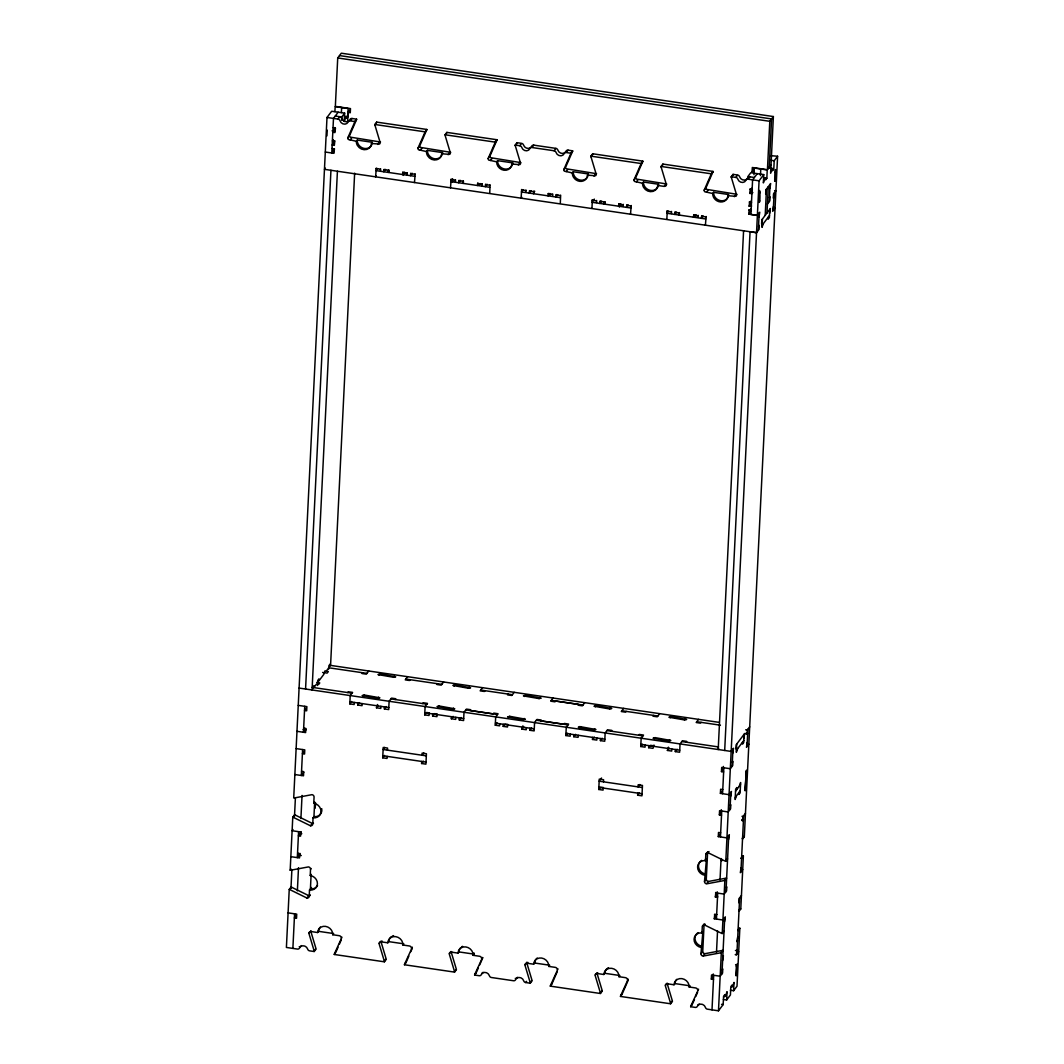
<?xml version="1.0" encoding="UTF-8"?>
<svg xmlns="http://www.w3.org/2000/svg" width="1064" height="1064" viewBox="0 0 1064 1064"><rect width="100%" height="100%" fill="white"/><g stroke="black" fill="none" stroke-linecap="round" stroke-linejoin="round"><path stroke-width="1.5" d="M334.601 129.609L334.375 128.771L333.71 130.805M744.933 789.741L745.146 790.818L746.463 770.19L744.933 789.741L745.837 788.557M758.871 202.107C761.013 205.698 759.43 174.257 758.871 202.107L759.763 200.91M774.698 181.093C777.212 183.327 775.018 154.094 774.698 181.093L775.603 179.896M310.302 895.263A2.248 2.008 37 0 1 308.746 895.649L291.642 887.256A2.248 2.008 37 0 0 291.031 887.083L289.235 889.451L286.402 947.452L297.441 949.075A2.248 2.008 37 0 0 299.543 947.984A4.482 4.03 37 0 1 307.695 949.181A2.248 2.008 37 0 0 309.664 950.857L314.213 951.522L316.008 949.154A2.248 2.008 37 0 0 315.955 948.543L310.688 930.947M289.235 889.451A2.248 2.008 37 0 1 289.86 889.637L306.951 898.029A2.248 2.008 37 0 0 309.212 896.274L309.518 890.049A7.847 7.049 37 0 0 317.431 883.891A7.847 7.049 37 0 0 310.236 875.512L310.528 869.288A2.248 2.008 37 0 0 308.48 866.907L290.805 870.192A2.248 2.008 37 0 1 290.179 870.192L292.773 817.205L294.568 814.838A2.248 2.008 37 0 1 295.18 815.011L312.284 823.403A2.248 2.008 37 0 0 313.481 823.243M292.773 817.205A2.248 2.008 37 0 1 293.385 817.391L310.488 825.784A2.248 2.008 37 0 0 312.75 824.028L313.055 817.804A7.847 7.049 37 0 0 320.969 811.646A7.847 7.049 37 0 0 313.76 803.267L314.066 797.042A2.248 2.008 37 0 0 312.005 794.662L294.342 797.947A2.248 2.008 37 0 1 293.717 797.947L326.994 117.466L331.675 111.255L344.643 113.143L344.244 121.442L345.534 117.785L346.638 116.322L346.532 118.397L347.728 116.814L348.127 108.515L335.16 106.626L334.921 111.6M326.941 135.873L327.22 130.101M290.977 888.227L291.868 870.033M294.515 815.942L295.406 797.774M292.879 948.396L294.582 913.816M298.598 831.689L297.322 857.624L299.716 854.445M302.615 749.548L301.338 775.483L303.732 772.318M304.73 706.323L303.453 732.258L305.847 729.079M305.567 689.033L330.944 170.293M769.471 168.059L772.717 168.538L770.615 173.272L773.382 116.548L341.305 53.2L337.727 57.961L335.346 106.373L350.482 108.595L350.269 112.744L348.114 112.425L347.649 121.908M297.375 890.834L298.505 867.665M300.913 818.549L302.043 795.42M333.484 152.245L333.657 148.96M333.897 144.026L334.056 140.727M334.495 131.776L334.695 127.56M290.844 856.666L299.489 857.943L299.982 853.394M301.804 833.697L300.181 833.458L298.386 835.839L300.553 836.144L301.059 831.609M325.305 152.046L333.95 153.309L334.455 148.761M333.963 142.669L332.181 145.037L334.335 145.356L334.841 140.807M332.074 130.819L333.697 131.058L332.806 132.242L334.961 132.561L335.466 128.013M337.421 171.238L312.058 689.977L313.947 685.522M341.398 112.558L341.65 107.57M341.584 120.285L341.743 117L344.643 113.143M317.484 685.482L317.724 680.508L318.921 678.912L318.828 680.987L323.802 674.39L325.092 670.719M309.518 890.049L310.422 888.852L311.127 874.329L310.236 875.512M313.055 817.804L313.947 816.607L314.665 802.083L313.76 803.267M315.197 808.161L315.476 802.602M328.723 669.017L328.882 665.705L330.079 664.122L329.973 666.197L330.572 665.399L354.644 173.179M354.232 702.439L354.139 704.514L349.817 703.876L350.216 695.577L352.61 692.398L348.287 691.773L347.689 692.558M376.297 168.139L375.592 176.837L376.31 175.879M380.619 168.777L380.513 170.852M362.159 703.597L362.053 705.671L357.73 705.033L357.837 702.958M384.21 169.296L383.811 171.77L385.607 169.389M388.533 169.934L388.134 172.408L389.038 171.211M380.885 706.336L380.779 708.411L376.457 707.786L377.454 704.514M402.937 172.049L402.538 174.509L405.504 172.967L404.333 172.129M403.336 175.4L403.442 173.326M407.259 172.674L407.153 174.749M395.223 699.527L395.821 698.742L391.499 698.104L389.105 701.282L388.706 709.582L384.383 708.943L384.476 706.868M410.864 173.206L410.465 175.68L412.247 173.299M387.136 756.371L387.03 758.446L382.708 757.807L383.226 747.433L387.549 748.072L387.442 750.147M414.481 182.529L415.186 173.844M423.805 752.833L422.009 755.214L422.102 753.139L426.425 753.764L425.919 764.151L421.597 763.513L421.703 761.438M429.125 713.412L429.031 715.487L424.709 714.862L425.108 706.562L427.502 703.384L423.179 702.745L422.581 703.543M450.484 187.809L451.189 179.124M452.439 182.117L452.599 178.792M455.512 179.75L455.405 181.824M437.051 714.582L436.945 716.657L432.622 716.019L432.729 713.944M459.103 180.282L458.704 182.755L460.499 180.375M463.425 180.907L463.026 183.38L463.478 182.795M455.778 717.322L455.671 719.397L451.349 718.759L451.455 716.684M477.829 183.021L477.43 185.495L480.383 183.58M482.152 183.66L482.045 185.735M499.708 723.759L499.601 725.834L495.279 725.209L495.691 716.897L498.072 713.731L493.749 713.106L493.151 713.891L470.115 710.513L470.714 709.715L466.391 709.09L463.997 712.255L463.598 720.554L459.276 719.929L459.369 717.854M485.756 184.192L485.357 186.652L487.139 184.285M490.078 184.817L489.733 193.036M521.759 189.458L521.054 198.157L521.772 197.212M526.082 190.097L525.975 192.172M507.621 724.916L507.515 727.005L503.206 726.366L503.299 724.291M529.686 190.629L529.287 193.103L531.069 190.722M534.008 191.254L533.596 193.728C535.684 192.784 531.548 191.374 534.766 191.307M526.348 727.67L526.241 729.744L521.919 729.106L522.916 725.848M548.399 193.369L548 195.843L550.966 194.3L549.795 193.462M552.721 194.007L552.628 196.082M534.567 722.602L534.168 730.901L529.845 730.276L529.952 728.202M556.326 194.539L555.927 197L557.722 194.632M560.648 195.164L560.302 203.384M570.277 734.107L570.171 736.182L565.849 735.557L566.261 727.244L568.642 724.079L564.332 723.44L563.734 724.238L540.685 720.86L541.283 720.075L536.961 719.437L534.567 722.616M592.329 199.806L591.983 208.039M596.651 200.444L596.558 202.519M578.191 735.264L578.098 737.339L573.775 736.714L573.868 734.639M600.256 200.976L599.857 203.45L601.652 201.069M605.017 201.655L604.179 204.075L605.07 202.892M580.186 728.747C582.633 725.036 575.744 727.151 579.401 727.856L594.098 729.997L595.92 729.492L580.292 726.672L579.401 727.856M596.917 738.017L596.811 740.092L592.502 739.453L592.595 737.379M618.982 203.716L618.583 206.19L621.549 204.634L620.379 203.809M619.381 207.068L619.474 204.993M623.304 204.355L623.198 206.429M611.255 731.207L611.853 730.409L607.531 729.784L605.15 732.95L604.738 741.249L600.415 740.624L600.522 738.549M626.896 204.887L626.497 207.347L628.292 204.966M603.182 788.038L603.075 790.113L598.753 789.488L599.258 779.114L603.581 779.739L603.474 781.814M630.513 214.21L631.218 205.512M639.836 784.514L638.041 786.881L638.147 784.806L642.47 785.445L641.964 795.819L637.642 795.194L637.748 793.106M645.17 745.093L645.063 747.167L640.741 746.529L641.153 738.23L643.547 735.064L639.225 734.426L638.626 735.224M667.221 210.792L666.875 219.011M671.544 211.43L671.451 213.505M653.988 745.066L652.99 748.325L648.668 747.686L648.774 745.611M675.148 211.949L674.749 214.423L676.544 212.042M679.47 212.587L679.071 215.061L679.51 214.463M671.81 748.99L671.716 751.078L667.394 750.439L668.392 747.167M693.874 214.702L693.475 217.176L696.494 215.5M698.197 215.327L698.09 217.402M686.147 742.193L686.746 741.395L682.423 740.757L680.042 743.936L679.63 752.235L675.308 751.596L675.414 749.521M701.788 215.859L701.389 218.333L703.184 215.952M705.405 225.196L706.11 216.497M703.317 955.698L704.82 953.716L722.483 950.418A2.248 2.008 37 0 1 723.108 950.431L721.312 952.812A2.248 2.008 37 0 0 720.7 952.799L703.025 956.097A2.248 2.008 37 0 1 700.963 953.703L702.878 931.771A7.847 7.049 37 0 0 701.628 931.678M701.269 947.479A7.847 7.049 37 0 1 694.061 939.113A7.847 7.049 37 0 1 701.987 932.955L702.28 926.731A2.248 2.008 37 0 1 704.541 924.975L705.139 924.177M706.855 883.453L708.345 881.471L726.02 878.172A2.248 2.008 37 0 1 726.646 878.186L724.85 880.566A2.248 2.008 37 0 0 724.225 880.553L706.562 883.851A2.248 2.008 37 0 1 704.501 881.458L706.416 859.526A7.847 7.049 37 0 0 705.166 859.433M704.807 875.233A7.847 7.049 37 0 1 697.598 866.867A7.847 7.049 37 0 1 705.512 860.71L705.818 854.485A2.248 2.008 37 0 1 708.079 852.73L708.983 851.533M704.129 923.978A2.248 2.008 37 0 0 704.075 924.35L702.759 951.322A2.248 2.008 37 0 0 704.82 953.716M707.666 851.732A2.248 2.008 37 0 0 707.613 852.104L706.296 879.077A2.248 2.008 37 0 0 708.345 881.471M743.576 230.782L718.2 749.535L718.799 748.737M713.492 979.412L711.324 979.106L711.537 974.957L720.168 976.22L722.562 973.041L722.762 968.892L722.163 969.69M724.518 921.796L725.316 916.849L722.921 920.014L714.276 918.751L714.782 914.202M717.801 896.886L715.341 896.965L715.846 892.417M728.534 839.656L729.332 834.708L726.938 837.887L718.293 836.623L718.506 832.474L720.661 832.779M721.525 815.144L719.357 814.838L719.57 810.688L728.202 811.952L730.596 808.773L730.795 804.623L730.197 805.421M730.649 796.431L731.447 791.483L729.053 794.662L720.408 793.385L720.621 789.235L722.775 789.554M723.64 771.919L721.472 771.6L721.685 767.45L730.316 768.727L732.71 765.548L732.91 761.398L732.311 762.196M758.978 217.162L759.776 212.228L757.382 215.393L748.737 214.13L749.242 209.581M751.596 206.097L749.136 206.177L749.628 201.628M752.82 192.504L751.916 193.701L749.761 193.382L750.253 188.833M754.27 171.969L752.102 171.65L752.315 167.5L767.437 169.721L769.804 121.309L773.382 116.548M713.252 973.959L713.119 976.725L711.324 979.106M716.178 914.295L716.072 916.37L714.276 918.751M715.341 896.965L717.136 894.585L717.269 891.818M721.286 809.691L721.153 812.457L719.357 814.838M723.4 766.452L723.267 769.219L721.472 771.6M750.665 208.983L750.532 211.749L748.737 214.13M751.064 201.03L750.918 203.796L749.136 206.177M751.689 188.235L751.543 191.001L749.761 193.382M712.002 1009.856L713.691 975.262M716.444 919.07L717.708 893.135M720.461 836.929L721.725 810.994M722.576 793.704L723.839 767.769M724.69 750.479L750.054 231.739L756.544 232.684L758.925 229.518L759.137 225.368L758.539 226.153M753.964 174.709L754.283 168.059L767.237 169.974L771.014 164.96M716.498 952.293L717.548 930.774M720.022 879.995L721.073 858.528M698.582 989.148L690.789 1006.145A2.248 2.008 37 0 0 690.669 1006.717L695.218 1007.395A2.248 2.008 37 0 0 697.332 1006.305A4.482 4.03 37 0 1 705.472 1007.502A2.248 2.008 37 0 0 707.44 1009.177L718.479 1010.8L721.312 952.812M704.541 924.975L721.645 933.367A2.248 2.008 37 0 0 722.256 933.54L724.85 880.566M708.079 852.73L725.183 861.122A2.248 2.008 37 0 0 725.794 861.295L759.071 180.814L763.753 174.602L750.798 172.687L747.899 176.544L754.389 177.488M760.441 175.666L760.773 169.016M721.964 973.839L724.717 917.647M725.981 891.699L728.734 835.506M729.997 809.571L730.848 792.281M732.112 766.346L732.963 749.056M758.326 230.303L759.177 213.013M718.479 1010.8L723.161 1004.589L723.573 996.29L724.757 994.707L724.664 996.782L725.754 995.319L727.058 991.661L726.646 999.961L723.4 999.482M763.753 174.602L763.354 182.902L764.644 179.244L765.748 177.781L765.641 179.856L766.838 178.273L767.237 169.974M736.74 744.029L736.328 752.328L737.631 748.67M762.423 219.051L762.01 227.363L763.3 223.706M736.434 795.845L735.144 799.516L735.65 789.129L736.847 787.546L736.74 789.621M765.202 215.367L766.479 189.086M766.984 213L768.274 186.705M769.219 167.341L771.586 118.929L339.509 55.581M739.028 792.414L738.921 794.489L740.118 792.906L740.624 782.532L739.334 786.19M742.606 742.06L742.512 744.135L743.696 742.552L744.108 734.253M768.288 217.096L768.181 219.171L769.378 217.588L769.791 209.275M769.219 201.628L770.07 184.338M772.717 168.538L772.61 170.612L773.807 169.03L774.206 160.731L777.598 156.235L770.815 155.677M730.383 990.238L733.615 990.717L734.027 982.418L732.724 986.075L731.926 987.139L732.019 985.065L730.822 986.647L730.423 994.96L726.646 999.961M735.224 954.647L736.301 954.807L737.099 949.859M741.781 820.464L742.871 820.623L743.071 816.474L745.465 813.308M746.01 734.014L747.101 734.173L747.3 730.024L749.694 726.845M736.315 966.125L736.102 975.861L737.126 963.997L736.315 966.125L737.206 964.928L735.583 964.689M736.9 954.009L739.653 897.817M740.916 871.881L743.669 815.689M747.048 746.516L747.899 729.226M773.262 210.486L774.113 193.196M739.214 928.22A2.248 2.008 37 0 1 739.839 928.22L737.006 986.222L733.615 990.717M738.988 911.343L740.783 908.962L743.377 855.975A2.248 2.008 37 0 0 742.752 855.975M742.526 839.097L744.321 836.716L777.598 156.235M356.347 141.273A7.847 7.036 37 0 0 357.424 145.489A7.86 7.049 37 0 0 368.995 148.295A7.847 7.036 37 0 0 371.456 143.48L372.347 142.297L357.225 140.076L356.334 141.273L348.354 139.49A2.248 2.008 37 0 1 347.795 137.921L354.698 122.121A2.248 2.008 37 0 0 354.817 121.535L356.6 119.168L352.051 118.49A2.248 2.008 37 0 0 349.936 119.58A4.495 4.03 37 0 1 341.797 118.383A2.248 2.008 37 0 0 339.828 116.708M356.6 119.168A2.248 2.008 37 0 1 356.48 119.74L349.577 135.554A2.248 2.008 37 0 0 350.149 137.11L380.526 142.031M442.371 153.761A7.86 7.049 37 0 0 442.531 152.591L427.409 150.37L426.504 151.554L418.524 149.771A2.248 2.008 37 0 1 417.966 148.215L424.868 132.415A2.248 2.008 37 0 0 424.988 131.83L426.784 129.449L376.656 122.107L374.874 124.488A2.248 2.022 37 0 0 374.927 125.087L380.194 142.682A2.248 2.008 37 0 1 379.489 144.052L371.456 143.48M426.784 129.449A2.248 2.008 37 0 1 426.664 130.034L419.761 145.835A2.248 2.008 37 0 0 420.32 147.391L450.71 152.312M512.542 164.055A7.86 7.049 37 0 0 512.702 162.872L497.58 160.664L496.689 161.848L488.709 160.066A2.248 2.008 37 0 1 488.15 158.509L495.053 142.696A2.248 2.008 37 0 0 495.159 142.124L496.954 139.743L446.84 132.388L445.045 134.769A2.248 2.022 37 0 0 445.111 135.381L450.378 152.963A2.248 2.008 37 0 1 449.673 154.346L441.627 153.775A7.847 7.036 37 0 1 439.166 158.589A7.86 7.049 37 0 1 427.582 155.783A7.847 7.036 37 0 1 426.518 151.554M496.954 139.743A2.248 2.008 37 0 1 496.835 140.315L489.932 156.129A2.248 2.008 37 0 0 490.504 157.685L520.881 162.606M588.232 175.148A7.86 7.049 37 0 0 588.392 173.977L573.27 171.756L572.366 172.94L564.386 171.158A2.248 2.008 37 0 1 563.827 169.602L570.73 153.801A2.248 2.008 37 0 0 570.849 153.216L572.645 150.835L568.083 150.17A2.248 2.022 37 0 0 566.314 150.756L565.982 151.248A4.495 4.03 37 0 1 557.829 150.064A2.248 2.008 37 0 0 555.86 148.375M572.645 150.835A2.248 2.008 37 0 1 572.525 151.421L565.622 167.221A2.248 2.008 37 0 0 566.181 168.777L596.572 173.698M658.403 185.442A7.86 7.049 37 0 0 658.563 184.258L643.441 182.037L642.55 183.234L634.57 181.452A2.248 2.008 37 0 1 634.011 179.896L640.914 164.082A2.248 2.008 37 0 0 641.033 163.51L642.816 161.13L592.701 153.775L590.906 156.155A2.248 2.022 37 0 0 590.972 156.767L596.239 174.35A2.248 2.008 37 0 1 595.534 175.733L587.488 175.161A7.847 7.036 37 0 1 581.795 181.319A7.847 7.036 37 0 1 573.456 177.169A7.847 7.036 37 0 1 572.366 172.94M642.816 161.13A2.248 2.008 37 0 1 642.696 161.701L635.793 177.515A2.248 2.008 37 0 0 636.365 179.071L666.742 183.992M341.97 937.185L334.389 953.889A2.248 2.008 37 0 0 334.269 954.475L384.397 961.816L386.192 959.435A2.248 2.008 37 0 0 386.126 958.837L380.859 941.241L379.289 943.329M336.184 951.509L338.073 947.199M339.323 944.327L341.212 940.017M712.72 193.528L713.625 192.331L728.747 194.552L727.843 195.736A7.847 7.036 37 0 1 725.382 200.551A7.86 7.049 37 0 1 717.056 200.91A7.86 7.049 37 0 1 712.72 193.515L704.74 191.746A2.248 2.008 37 0 1 704.182 190.177L711.085 174.376A2.248 2.008 37 0 0 711.204 173.791L713 171.41L662.872 164.069L661.09 166.45A2.248 2.022 37 0 0 661.143 167.048L666.41 184.644M713 171.41A2.248 2.008 37 0 1 712.88 171.996L705.977 187.796A2.248 2.008 37 0 0 706.536 189.365L736.926 194.286M412.367 947.186L404.573 964.184A2.248 2.008 37 0 0 404.453 964.755L454.567 972.11L456.363 969.73A2.248 2.008 37 0 0 456.31 969.118L451.03 951.535L449.46 953.61M406.368 961.803L408.869 956.057M410.757 951.735L412.007 948.862M482.551 957.467L474.743 974.464A2.248 2.008 37 0 0 474.624 975.05L479.186 975.715A2.248 2.008 37 0 0 481.287 974.624A4.482 4.03 37 0 1 489.44 975.821A2.248 2.008 37 0 0 491.408 977.51L513.486 980.742A2.248 2.008 37 0 0 515.588 979.665A4.482 4.03 37 0 1 523.727 980.848A2.248 2.008 37 0 0 525.696 982.538L530.258 983.203L532.053 980.822A2.248 2.008 37 0 0 531.987 980.223L526.72 962.627A2.248 2.008 37 0 1 526.773 962.255M476.539 972.084L478.428 967.774M479.678 964.902L482.817 957.72M558.002 968.865L550.434 985.57A2.248 2.008 37 0 0 550.314 986.142L600.428 993.497L602.224 991.116A2.248 2.008 37 0 0 602.171 990.504L596.904 972.922L595.335 974.996M552.123 983.615A2.248 2.008 37 0 1 552.229 983.189L557.243 971.685M628.186 979.159L620.605 995.851A2.248 2.008 37 0 0 620.485 996.436L670.613 1003.778L672.408 1001.397A2.248 2.008 37 0 0 672.342 1000.798L667.075 983.203L665.505 985.291M622.4 993.47L628.053 980.543M692.584 1003.764L694.46 999.455M695.71 996.582L697.598 992.273M338.166 112.186L333.484 118.41L331.782 152.99L334.176 149.825M326.994 117.466L338.033 119.075L339.522 117.093M333.298 127.693L335.16 128.411M348.114 112.425L349.91 110.044M333.271 139.703L332.38 140.887L334.535 141.206M350.548 120.471L352.051 118.49M332.287 148.455L334.149 149.16M354.99 121.722L356.48 119.74M347.795 137.921L349.285 135.939M325.358 168.152L324.454 169.336L756.544 232.684M350.149 139.916L351.639 137.934M374.927 125.087L376.417 123.105M377.933 144.438L379.422 142.456M377.494 168.484L375.898 170.599L414.787 176.305M425.174 132.016L426.664 130.034M417.966 148.215L419.455 146.234M420.32 150.21L421.823 148.229M445.696 134.583L446.295 133.785M441.627 153.775L442.531 152.591M448.117 154.732L449.607 152.737M452.386 179.47L450.79 181.585L489.679 187.291M495.345 142.297L496.835 140.315M488.15 158.509L489.639 156.528M490.504 160.504L491.994 158.523M496.689 161.848A7.86 7.049 37 0 0 503.884 170.213A7.86 7.049 37 0 0 511.811 164.069L519.844 164.627A2.248 2.022 37 0 0 520.549 163.258L515.282 145.662A2.248 2.022 37 0 1 515.215 145.063L517.011 142.682L521.573 143.347A2.248 2.008 37 0 1 523.541 145.037A4.495 4.03 37 0 0 531.694 146.22L532.013 145.728A2.248 2.022 37 0 1 533.796 145.143L555.86 148.375M515.282 145.662L516.772 143.68M515.215 145.063L519.777 145.728L521.267 143.746M511.811 164.069L512.702 162.872M518.288 165.013L519.777 163.031M532.293 147.125L533.796 145.143M522.956 189.818L521.36 191.932L560.249 197.638M519.777 145.728A2.248 2.008 37 0 1 521.746 147.404A4.495 4.03 37 0 0 529.899 148.601L530.231 148.095A2.248 2.022 37 0 1 532 147.524L554.078 150.756L555.568 148.774M566.593 152.152L568.083 150.17M571.036 153.402L572.525 151.421M563.827 169.602L565.33 167.62M566.194 171.597L567.684 169.615M590.972 156.767L592.462 154.785M587.488 175.161L588.392 173.977M593.978 176.105L595.468 174.124M594.324 199.101L591.943 202.28L630.819 207.985M641.206 163.683L642.696 161.701M634.011 179.896L635.501 177.914M636.365 181.891L637.855 179.909M661.143 167.048L662.633 165.066M642.563 183.234A7.847 7.036 37 0 0 643.64 187.45A7.86 7.049 37 0 0 655.211 190.257A7.847 7.036 37 0 0 657.672 185.455L658.563 184.258M657.672 185.455L664.149 186.4L665.638 184.418M668.418 211.138L666.835 213.252L705.711 218.958M313.84 687.597L316.434 684.165L318.588 684.485L319.785 682.902L316.766 682.45M328.776 667.78L326.196 671.211L328.35 671.53L327.153 673.113L322.618 672.448M306.312 708.092L304.517 710.473L306.685 710.792L306.884 706.642L298.239 705.366M711.39 173.977L712.88 171.996M704.182 190.177L705.671 188.195M706.536 192.172L708.039 190.19M727.843 195.736L735.889 196.308A2.248 2.008 37 0 0 736.594 194.938L731.327 177.342A2.248 2.022 37 0 1 731.261 176.73L733.056 174.35L737.605 175.028A2.248 2.008 37 0 1 739.573 176.704A4.495 4.03 37 0 0 747.726 177.901L748.059 177.395A2.248 2.022 37 0 1 749.827 176.81L748.338 178.792M731.327 177.342L732.817 175.361M362.625 672.741L362.026 673.539L366.349 674.164L368.743 670.998M731.261 176.73L735.822 177.409L737.312 175.427M304.198 751.317L302.402 753.698L304.57 754.017L304.77 749.867L296.125 748.604M349.817 703.876L351.599 701.495M752.102 171.65L753.897 169.282M734.333 196.694L735.822 194.712M363.356 696.175L364.247 694.991L379.888 697.824L377.76 698.29L362.132 695.59L364.247 694.991M379.183 675.174L380.087 673.978L395.715 676.81L393.587 677.276L377.959 674.576L380.087 673.978M757.289 173.645L752.594 179.869L750.905 214.449L757.382 215.393M357.73 705.033L359.526 702.652M752.421 189.153L749.96 189.232M377.76 698.29L378.651 697.106M393.587 677.276L394.491 676.092M759.297 193.462L760.188 192.265M775.124 172.448L776.028 171.251M293.691 816.992L295.18 815.011M751.41 209.901L748.95 209.98M376.457 707.786L378.252 705.405M766.279 193.236L765.681 194.034L765.881 189.884L770.669 183.54L769.871 188.488M407.632 676.691L405.238 679.869L409.56 680.508L410.159 679.71M293.012 829.548L292.108 830.731L300.753 831.995M769.432 197.478L770.017 196.68L769.817 200.83L767.437 204.009M384.383 708.943L386.166 706.562M314.931 806.126L315.529 805.328M773.914 197.345L773.315 198.13L773.515 193.981L775.909 190.815L774.605 190.629M773.475 206.336L772.664 211.284L775.058 208.105M762.21 223.214L761.611 224.012L761.811 219.862L770.376 208.491L769.578 213.438M762.117 225.275L769.485 215.5M310.488 825.784L311.978 823.802M297.827 853.075L299.689 853.794M290.179 870.192L291.084 869.009M384.716 747.394L383.12 749.508L426.332 755.852M437.517 683.726L436.918 684.511L441.241 685.149L443.635 681.971M382.708 757.807L384.503 755.427M290.153 889.238L291.642 887.256M424.709 714.862L426.504 712.481L429.377 712.893M310.528 869.288L311.127 868.503M438.248 707.161L439.153 705.977L454.78 708.81L452.652 709.276L437.025 706.562L439.153 705.977M454.089 686.147L454.98 684.963L470.607 687.796L468.479 688.262L452.852 685.429L454.98 684.963M432.622 716.019L434.418 713.638L437.304 714.064M310.914 888.254L311.513 887.469M306.951 898.029L308.44 896.048M309.518 895.875L310.116 895.077M296.164 915.585L294.369 917.966L296.537 918.285L296.736 914.136L288.091 912.872M452.652 709.276L453.543 708.079M468.479 688.262L469.384 687.078M451.349 718.759L453.144 716.378M421.597 763.513L423.392 761.132M482.524 687.677L480.13 690.855L484.453 691.48L485.051 690.696M459.276 719.929L461.071 717.548M309.119 933.035L310.236 931.545M314.213 951.522A2.248 2.008 37 0 0 314.159 950.923L308.893 933.328A2.248 2.008 37 0 1 311.154 931.572L311.38 931.279M311.154 931.572L317.631 932.529L318.535 931.333A7.847 7.049 37 0 1 320.344 927.103M314.159 950.923L315.503 949.141M508.1 694.061L507.501 694.859L511.824 695.484L514.205 692.318M317.631 932.529A7.847 7.049 37 0 1 325.544 926.372A7.847 7.049 37 0 1 332.753 934.737L333.657 933.554L318.535 931.333M495.279 725.209L497.074 722.828M508.818 717.508L509.723 716.325L525.35 719.158L523.222 719.623L507.594 716.923L509.709 716.325M524.658 696.494L525.549 695.311L541.19 698.13L539.062 698.596L523.435 695.896L525.563 695.297M503.206 726.366L504.988 723.986L507.874 724.411M334.841 953.291L335.732 952.107M334.269 954.475L335.612 952.679M523.222 719.623L524.126 718.426M539.062 698.609L539.953 697.412M521.919 729.106L523.714 726.725M553.094 698.024L550.713 701.189L555.022 701.828L555.621 701.03L578.67 704.421L578.071 705.206L582.394 705.844L584.774 702.666M529.845 730.276L531.641 727.896M384.397 961.816A2.248 2.008 37 0 0 384.33 961.204L379.063 943.622A2.248 2.008 37 0 1 381.324 941.866L382.003 940.975M381.324 941.866L387.815 942.81L388.706 941.627A7.847 7.049 37 0 1 391.406 936.639M384.33 961.204L385.673 959.422M387.815 942.81A7.847 7.049 37 0 1 395.728 936.653A7.847 7.049 37 0 1 402.937 945.031L403.828 943.835L388.706 941.627M565.849 735.557L567.644 733.176M595.228 706.842L596.119 705.658L611.76 708.491L609.632 708.957L594.005 706.243L596.119 705.658M573.775 736.714L575.571 734.333M405.025 963.585L405.916 962.388M404.453 964.755L405.796 962.973M593.805 729.971L594.696 728.774M609.632 708.957L610.523 707.76M592.502 739.453L594.284 737.073M623.664 708.371L621.27 711.537L625.592 712.175L626.191 711.377M600.415 740.624L602.211 738.243M454.567 972.11A2.248 2.008 37 0 0 454.514 971.499L449.247 953.916A2.248 2.008 37 0 1 451.508 952.147L451.734 951.854M451.508 952.147L457.986 953.105L458.877 951.908A7.847 7.049 37 0 1 460.699 947.692M454.514 971.499L455.858 969.716M601.546 778.01L599.165 781.189L642.363 787.52M653.562 715.394L652.964 716.192L657.286 716.817L659.667 713.651M457.986 953.105A7.847 7.049 37 0 1 465.899 946.947A7.847 7.049 37 0 1 473.108 955.312L473.999 954.129A7.847 7.049 37 0 0 473.959 952.918M598.753 789.488L600.548 787.107L603.421 787.533M640.741 746.529L642.536 744.148M475.196 973.866L476.087 972.682M474.624 975.05L475.967 973.267M654.293 738.842L655.185 737.645L670.812 740.478L668.697 740.943L653.07 738.243L655.185 737.645M670.121 717.828L671.012 716.631L686.652 719.464L684.524 719.942L668.897 717.229L671.012 716.631M648.668 747.686L650.463 745.319L653.336 745.731M668.697 740.943L669.589 739.759M684.524 719.942L685.416 718.745M667.394 750.439L669.176 748.059M637.642 795.194L639.437 792.813M698.556 719.357L696.175 722.523L700.484 723.161L701.083 722.363M675.308 751.596L677.103 749.216M525.151 964.716L526.72 962.627M530.258 983.203A2.248 2.008 37 0 0 530.191 982.591L524.924 965.008A2.248 2.008 37 0 1 527.185 963.253L527.864 962.361M527.185 963.253L533.676 964.197L534.567 963.013A7.847 7.049 37 0 1 537.267 958.026M525.696 982.538L526.6 981.341M530.191 982.591L531.534 980.809M533.676 964.197A7.847 7.049 37 0 1 541.589 958.039A7.847 7.049 37 0 1 548.798 966.418L549.689 965.221L534.567 963.013M550.886 984.971L552.229 983.189M550.314 986.142L551.657 984.36M732.764 753.206L733.562 748.258L731.168 751.423L299.09 688.076M736.541 748.178L735.942 748.976L736.142 744.827L744.707 733.468L743.909 738.403M747.101 734.173L747.699 733.375L746.077 733.136M736.434 750.253L743.803 740.478M747.247 742.366L746.449 747.314L748.843 744.135M720.408 793.385L722.203 791.018M745.784 772.451L746.675 771.267M600.428 993.497A2.248 2.008 37 0 0 600.375 992.885L595.109 975.289A2.248 2.008 37 0 1 597.37 973.533L597.822 972.948M735.557 791.204L740.531 784.594M735.251 797.428L740.225 790.818M597.37 973.533L603.847 974.491L604.751 973.294A7.847 7.049 37 0 1 606.56 969.065M600.375 992.885L601.719 991.103M718.293 836.623L720.089 834.243M706.124 854.086L707.613 852.104M705.512 860.71L706.416 859.526M603.847 974.491A7.847 7.049 37 0 1 611.76 968.333A7.847 7.049 37 0 1 618.969 976.699L619.873 975.515L604.751 973.294M742.871 820.623L743.47 819.839L741.847 819.599M704.501 881.458L705.991 879.476M721.525 858.861L721.232 859.26A2.248 2.008 37 0 0 721.791 860.816M621.057 995.252L621.948 994.069M620.485 996.436L621.828 994.654M726.074 859.925L726.672 859.14M742.207 838.525L743.696 836.543A2.248 2.008 37 0 0 744.321 836.716M725.794 861.295L727.59 858.914M724.225 880.553L725.728 878.571M740.956 858.355L742.446 856.374M743.377 855.975L741.581 858.355A2.248 2.008 37 0 0 741.116 858.342M726.18 887.549L726.779 886.764L726.579 890.914L724.185 894.079L715.553 892.816M741.116 867.732L740.318 872.679L742.712 869.501M702.586 926.332L704.075 924.35M701.987 932.955L702.878 931.771M716.937 914.521L714.489 914.601M670.613 1003.778A2.248 2.008 37 0 0 670.546 1003.179L665.279 985.583A2.248 2.008 37 0 1 667.54 983.828L667.766 983.535M667.54 983.828L674.031 984.772L674.922 983.588A7.847 7.049 37 0 1 676.731 979.359M741.448 895.436L739.054 898.615L738.855 902.764L739.453 901.966M700.963 953.703L702.466 951.721M721.951 932.968L723.134 931.386M738.669 910.771L740.172 908.789A2.248 2.008 37 0 0 740.783 908.962M722.256 933.54L724.052 931.16M670.546 1003.179L671.889 1001.397M674.031 984.772A7.847 7.049 37 0 1 681.944 978.627A7.847 7.049 37 0 1 689.153 986.993L690.044 985.809L674.922 983.588M720.7 952.799L722.19 950.817M738.017 929.803L738.921 928.619M738.044 930.601L739.839 928.22M722.815 956.549L723.414 955.751L722.602 960.699M737.751 936.719L736.953 941.667L737.552 940.869M691.241 1005.547L692.132 1004.363M690.669 1006.717L692.012 1004.935M736.301 954.807L738.695 951.642L737.392 951.442M735.889 974.77L736.78 973.573M463.266 181.066L463.359 182.064M679.311 212.747L679.404 213.731M333.484 140.767L333.271 139.969M604.698 201.695L603.847 202.28L604.791 202.825M388.972 169.987L387.815 170.612L388.746 171.158M664.149 186.4L665.705 186.014A2.248 2.008 37 0 0 666.41 184.644M337.727 57.961L769.804 121.309M770.974 160.252L774.206 160.731M344.483 116.335L347.728 116.814M763.593 177.794L766.838 178.273M335.266 116.043L341.743 117M354.817 121.535L350.256 120.87A2.248 2.008 37 0 0 348.154 121.961A4.495 4.03 37 0 1 340.001 120.764A2.248 2.008 37 0 0 338.033 119.088M374.874 124.488L424.988 131.83M445.045 134.769L495.159 142.124M570.849 153.216L566.301 152.551A2.248 2.022 37 0 0 564.519 153.123L564.186 153.628A4.495 4.03 37 0 1 556.046 152.445A2.248 2.008 37 0 0 554.078 150.756M590.906 156.155L641.033 163.51M661.09 166.45L711.204 173.791M759.071 180.814L748.032 179.191A2.248 2.022 37 0 0 746.263 179.776L745.931 180.282A4.495 4.03 37 0 1 737.791 179.085A2.248 2.008 37 0 0 735.822 177.409M749.335 202.027L751.49 202.346M375.991 168.538L380.314 169.163M383.918 169.695L388.24 170.333M402.644 172.435L406.967 173.073M410.558 173.605L414.88 174.23M450.883 179.51L455.206 180.148M458.81 180.68L463.133 181.306M477.537 183.42L481.859 184.059M485.45 184.577L489.773 185.216M521.466 189.858L525.776 190.496M529.38 191.028L533.702 191.653M548.106 193.768L552.429 194.406M556.033 194.925L560.342 195.563M592.036 200.205L596.359 200.843M599.95 201.375L604.272 202M618.676 204.115L622.999 204.754M626.603 205.272L630.925 205.911M666.928 211.191L671.251 211.829M674.855 212.348L679.164 212.986M693.568 215.101L697.891 215.726M701.495 216.258L705.818 216.896M330.399 665.372L719.331 722.403M328.603 667.753L366.947 673.379M405.836 679.071L441.839 684.351M480.728 690.057L512.409 694.699M551.298 700.405L582.992 705.046M621.868 710.752L657.885 716.032M696.76 721.725L720.434 725.196M745.678 729.784L747.3 730.024M312.071 687.344L352.011 693.196M390.9 698.902L426.903 704.182M465.793 709.874L497.473 714.529M536.362 720.222L568.056 724.877M606.932 730.569L642.949 735.849M681.825 741.555L718.586 746.941M349.91 701.801L388.799 707.507M424.802 712.787L463.691 718.479M495.372 723.134L534.261 728.84M565.955 733.482L604.844 739.174M640.847 744.454L679.736 750.16M303.652 728.109L305.82 728.428L305.621 732.577L296.976 731.314M303.094 729.558L305.967 729.984M382.814 755.733L426.026 762.077M598.859 787.413L642.058 793.744M741.994 816.314L743.071 816.474M301.551 771.334L303.706 771.653L303.506 775.802L294.861 774.539M298.399 855.137L301.272 855.562M735.424 950.498L736.514 950.657M458.877 951.908L473.999 954.129M332.753 934.737L339.23 935.695A2.248 2.008 37 0 1 341.291 938.089M402.937 945.031L409.414 945.976A2.248 2.008 37 0 1 411.475 948.37M473.108 955.312L479.585 956.27A2.248 2.008 37 0 1 481.646 958.664M548.798 966.418L555.275 967.362A2.248 2.008 37 0 1 557.337 969.756M618.969 976.699L625.446 977.656A2.248 2.008 37 0 1 627.507 980.05M689.153 986.993L695.63 987.951A2.248 2.008 37 0 1 697.691 990.331M721.538 1004.35L723.161 1004.589M695.271 214.782L696.415 215.261M587.86 176.265A7.86 7.049 37 0 1 583.538 179.962A7.847 7.036 37 0 1 577.473 179.071A7.86 7.049 37 0 1 574.001 175.347A7.86 7.049 37 0 1 573.27 171.756M592.754 154.386A2.248 2.022 37 0 1 592.701 153.775M658.044 186.559A7.86 7.049 37 0 1 653.722 190.243A7.847 7.036 37 0 1 647.644 189.352A7.86 7.049 37 0 1 643.441 182.037M662.938 164.667A2.248 2.022 37 0 1 662.872 164.069M713.625 192.331A7.86 7.049 37 0 0 714.356 195.922A7.847 7.036 37 0 0 717.828 199.646A7.847 7.036 37 0 0 723.892 200.537A7.847 7.036 37 0 0 727.67 197.877A7.86 7.049 37 0 0 728.241 196.853M733.109 174.962A2.248 2.022 37 0 1 733.056 174.35M371.828 144.598A7.86 7.049 37 0 1 367.506 148.282A7.847 7.036 37 0 1 361.428 147.391A7.86 7.049 37 0 1 357.225 140.076M376.723 122.706A2.248 2.022 37 0 1 376.656 122.107M441.999 154.879A7.86 7.049 37 0 1 437.676 158.576A7.847 7.036 37 0 1 431.598 157.685A7.86 7.049 37 0 1 427.396 150.37M446.893 133A2.248 2.022 37 0 1 446.84 132.388M510.893 167.101A7.86 7.049 37 0 1 507.861 168.857A7.847 7.036 37 0 1 501.782 167.966A7.86 7.049 37 0 1 498.324 164.255A7.86 7.049 37 0 1 497.58 160.664M512.183 165.173A7.86 7.049 37 0 1 511.624 166.197M517.077 143.281A2.248 2.022 37 0 1 517.011 142.682M702.174 946.295A7.847 7.049 37 0 1 695.258 940.337A7.847 7.049 37 0 1 698.157 932.623M317.551 885.527A7.847 7.049 37 0 1 310.422 888.852M321.727 808.64A7.847 7.049 37 0 1 313.947 816.607M705.698 874.049A7.847 7.049 37 0 1 698.782 868.091A7.847 7.049 37 0 1 701.695 860.377M517.383 977.284A2.248 2.008 37 0 1 516.545 978.162M515.92 978.361A2.248 2.008 37 0 1 515.269 978.361M482.245 973.134A2.248 2.008 37 0 1 481.62 973.334M483.083 972.257A2.248 2.008 37 0 1 482.75 972.749M301.338 945.603A2.248 2.008 37 0 1 299.237 946.694M699.115 1003.924A2.248 2.008 37 0 1 697.665 1005.014M392.43 936.041A7.847 7.049 37 0 1 393.56 935.642M461.59 946.933A7.847 7.049 37 0 1 462.601 946.335M607.451 968.307A7.847 7.049 37 0 1 608.462 967.721"/></g></svg>
